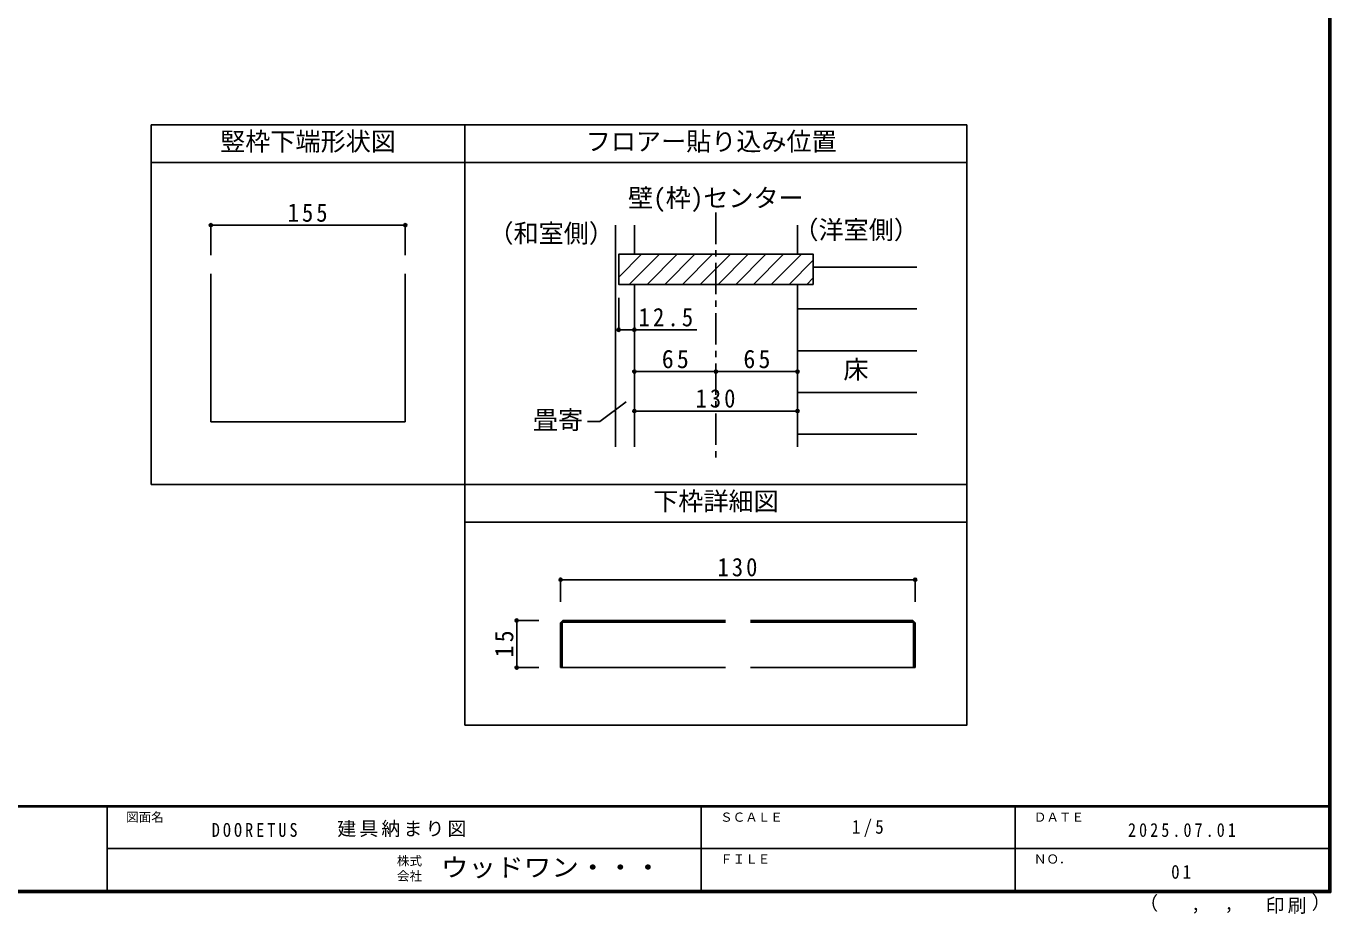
# Model space of a CAD drawing. Units: millimetres at full size, sheet at 1:5, with parts at other scales. Extents: x -973 to 977, y -718 to 696.
# Drawn here: x -63 to 977, y -718 to -11 of the extents above; entities that cross this region are included whole.
import ezdxf
from ezdxf.enums import TextEntityAlignment as Align

# ---------------------------------------------------------------- set-up
doc = ezdxf.new("R2010")
doc.units = ezdxf.units.MM
doc.header["$LTSCALE"] = 5
doc.header["$PDMODE"] = 32
doc.header["$PDSIZE"] = 2.5
doc.linetypes.add('CHAIN1', pattern=[8, 5, -1, 1, -1])
for name, color, linetype in [('0-1_通り芯', 4, 'CHAIN1'), ('0-3_仕上げ', 2, 'Continuous'), ('0-4_枠', 3, 'Continuous'), ('0-A_文字', 7, 'Continuous'), ('0-B_寸法', 4, 'Continuous'), ('0-C_ハッチ', 4, 'Continuous'), ('1-4_枠', 3, 'Continuous'), ('1-B_寸法', 4, 'Continuous'), ('F-0_補助線', 7, 'Continuous'), ('F-1_枠', 6, 'Continuous'), ('F-A_文字', 7, 'Continuous')]:
    doc.layers.add(name, color=color, linetype=linetype)
doc.styles.add('ＭＳ ゴシック', font='')
doc.styles.get('ＭＳ ゴシック').set_extended_font_data('MS Gothic')

msp = doc.modelspace()

# ---------------------------------------------------------------- linework, layer by layer
at = {"layer": '0-1_通り芯'}
msp.add_line((486.653, -159.5), (486.653, -356.007), dxfattribs=at)
at = {"layer": '0-3_仕上げ'}
for p, q in [((406.653, -169.5), (406.653, -346.007)), ((421.653, -169.5), (421.653, -192.595))]:
    msp.add_line(p, q, dxfattribs=at)
at = {"layer": '0-3_仕上げ', "color": 4}
for p, q in [((564.153, -202.801), (646.653, -202.801)), ((551.653, -236.103), (646.653, -236.103)), ((551.653, -269.404), (646.653, -269.404)), ((551.653, -302.706), (646.653, -302.706)), ((551.653, -336.007), (646.653, -336.007))]:
    msp.add_line(p, q, dxfattribs=at)
at = {"layer": '0-4_枠'}
for p, q in [((286.653, -89.5), (36.653, -89.5)), ((36.653, -89.5), (36.653, -376.007)), ((286.653, -89.5), (286.653, -376.007)), ((286.653, -119.5), (36.653, -119.5)), ((551.653, -169.5), (551.653, -192.595)), ((84.153, -208.227), (84.153, -326.007)), ((239.153, -208.227), (239.153, -326.007)), ((421.653, -216.595), (421.653, -346.007)), ((551.653, -216.595), (551.653, -346.007)), ((84.153, -326.007), (239.153, -326.007)), ((286.653, -376.007), (36.653, -376.007))]:
    msp.add_line(p, q, dxfattribs=at)
at = {"layer": '0-4_枠', "color": 4}
for p, q in [((84.153, -169.5), (239.153, -169.5)), ((84.153, -169.5), (84.153, -193.49)), ((239.153, -169.5), (239.153, -193.49))]:
    msp.add_line(p, q, dxfattribs=at)
at = {"layer": '0-4_枠'}
msp.add_lwpolyline([(564.153, -216.595), (409.153, -216.595), (409.153, -192.595), (564.153, -192.595)], close=True, dxfattribs=at)
at = {"layer": '0-4_枠', "color": 7}
for p in [(84.153, -169.5), (239.153, -169.5)]:
    msp.add_point(p, dxfattribs=at)
at = {"layer": '0-A_文字', "color": 3}
for p, q in [((286.653, -567.5), (286.653, -89.5)), ((286.653, -89.5), (686.653, -89.5)), ((286.653, -119.5), (686.653, -119.5)), ((686.653, -376.007), (286.653, -376.007)), ((286.653, -406.026), (686.653, -406.026))]:
    msp.add_line(p, q, dxfattribs=at)
at = {"layer": '0-A_文字'}
for p in [(415.153, -310.015), (384.229, -325.825)]:
    msp.add_line(p, (394.073, -325.825), dxfattribs=at)
at = {"layer": '0-A_文字', "color": 3}
msp.add_lwpolyline([(686.653, -89.5), (686.653, -567.5), (286.653, -567.5)], dxfattribs=at)
at = {"layer": '0-B_寸法'}
for p, q in [((409.153, -252.753), (409.153, -227.225)), ((421.653, -252.753), (421.653, -227.225)), ((409.153, -252.753), (471.424, -252.753)), ((421.653, -286.055), (486.653, -286.055)), ((486.653, -286.055), (551.653, -286.055)), ((421.653, -317.439), (551.653, -317.439))]:
    msp.add_line(p, q, dxfattribs=at)
at = {"layer": '0-B_寸法', "color": 7}
for p in [(409.153, -252.753), (421.653, -252.753), (421.653, -286.055), (486.653, -286.055), (551.653, -286.055), (421.653, -317.439), (551.653, -317.439)]:
    msp.add_point(p, dxfattribs=at)
at = {"layer": '0-C_ハッチ'}
for p, q in [((409.153, -210.908), (427.466, -192.595)), ((417.608, -216.595), (441.608, -192.595)), ((431.75, -216.595), (455.75, -192.595)), ((445.892, -216.595), (469.892, -192.595)), ((460.034, -216.595), (484.034, -192.595)), ((474.176, -216.595), (498.176, -192.595)), ((488.319, -216.595), (512.319, -192.595)), ((502.461, -216.595), (526.461, -192.595)), ((516.603, -216.595), (540.603, -192.595)), ((530.745, -216.595), (554.745, -192.595)), ((544.887, -216.595), (564.153, -197.329)), ((559.029, -216.595), (564.153, -211.472))]:
    msp.add_line(p, q, dxfattribs=at)
at = {"layer": '1-4_枠'}
for p, q in [((362.903, -486.031), (364.671, -484.263)), ((362.903, -486.031), (362.903, -521.763)), ((364.153, -485.513), (364.153, -521.763)), ((364.153, -485.513), (494.153, -485.513)), ((364.671, -484.263), (494.153, -484.263)), ((514.153, -484.263), (643.635, -484.263)), ((514.153, -485.513), (644.153, -485.513)), ((645.403, -486.031), (643.635, -484.263)), ((644.153, -485.513), (644.153, -521.763)), ((645.403, -486.031), (645.403, -521.763)), ((494.153, -521.763), (362.903, -521.763)), ((645.403, -521.763), (514.153, -521.763))]:
    msp.add_line(p, q, dxfattribs=at)
at = {"layer": '1-B_寸法'}
for p, q in [((362.903, -451.763), (645.403, -451.763)), ((362.903, -451.763), (362.903, -469.263)), ((645.403, -451.763), (645.403, -469.263)), ((327.903, -521.763), (327.903, -484.263)), ((327.903, -484.263), (345.403, -484.263)), ((327.903, -521.763), (345.403, -521.763))]:
    msp.add_line(p, q, dxfattribs=at)
at = {"layer": '1-B_寸法', "color": 7}
for p in [(362.903, -451.763), (645.403, -451.763), (327.903, -484.263), (327.903, -521.763)]:
    msp.add_point(p, dxfattribs=at)
at = {"layer": 'F-1_枠'}
for p, q in [((974.986, 695.833), (974.986, -700.833)), ((975.82, 695.833), (975.82, -700.833)), ((976.653, 695.833), (976.653, -700.833)), ((976.653, -631.667), (-973.347, -631.667)), ((976.653, -632.5), (-973.347, -632.5)), ((1.653, -632.5), (1.653, -699.167)), ((474.986, -632.5), (474.986, -699.167)), ((724.986, -632.5), (724.986, -699.167)), ((1.653, -665.833), (974.986, -665.834)), ((976.653, -699.167), (-973.347, -699.167)), ((976.653, -700), (-973.347, -700)), ((976.653, -700.833), (-973.347, -700.833))]:
    msp.add_line(p, q, dxfattribs=at)

# ---------------------------------------------------------------- texts
at = {"layer": '0-4_枠', "color": 7, "style": 'ＭＳ ゴシック'}
msp.add_text('竪枠下端形状図', height=14.66, dxfattribs=at).set_placement((91.653, -114.5), align=Align.BOTTOM_LEFT)
at = {"layer": '0-4_枠', "color": 7, "insert": (145.403, -167), "char_height": 14.66, "attachment_point": 7, "style": 'ＭＳ ゴシック'}
msp.add_mtext('\\T1.27;\\W0.9;155', dxfattribs=at)
at = {"layer": '0-A_文字', "style": 'ＭＳ ゴシック'}
for s, p in [('フロアー貼り込み位置', (382.903, -114.5)), ('壁(枠)センター', (416.653, -159.5)), ('（和室側）', (305.413, -187.697)), ('（洋室側）', (548.408, -184.895)), ('床', (588.218, -296.055)), ('畳寄', (340.801, -336.266)), ('下枠詳細図', (436.653, -401.016))]:
    msp.add_text(s, height=14.66, dxfattribs=at).set_placement(p, align=Align.BOTTOM_LEFT)
at = {"layer": '0-B_寸法', "color": 7, "char_height": 14.66, "attachment_point": 7, "style": 'ＭＳ ゴシック'}
for s, insert in [('\\T1.28;\\W0.9;12.5', (425.028, -250.253)), ('\\T1.27;\\W0.95;65', (443.528, -283.555)), ('\\T1.27;\\W0.95;65', (508.528, -283.555)), ('\\T1.27;\\W0.9;130', (470.403, -314.939))]:
    msp.add_mtext(s, dxfattribs=dict(at, insert=insert))
at = {"layer": '1-B_寸法', "color": 7, "insert": (487.903, -449.263), "char_height": 14.66, "attachment_point": 7, "style": 'ＭＳ ゴシック'}
msp.add_mtext('\\T1.27;\\W0.9;130', dxfattribs=at)
at = {"layer": '1-B_寸法', "color": 7, "insert": (325.403, -513.638), "char_height": 14.66, "attachment_point": 7, "rotation": 90, "style": 'ＭＳ ゴシック'}
msp.add_mtext('\\T1.27;\\W0.95;15', dxfattribs=at)
at = {"layer": 'F-0_補助線', "char_height": 11, "attachment_point": 7, "style": 'ＭＳ ゴシック'}
for s, insert in [('\\T1.17;建具納まり図', (184.986, -656.667)), ('\\T1.39;\\W0.85;DOORETUS', (84.986, -656.667))]:
    msp.add_mtext(s, dxfattribs=dict(at, insert=insert))
at = {"layer": 'F-A_文字', "style": 'ＭＳ ゴシック'}
for s, height, p in [('図面名', 7.331, (16.653, -646.667)), ('ＳＣＡＬＥ', 7.331, (489.986, -646.667)), ('ＤＡＴＥ', 7.331, (739.986, -646.667)), ('株式', 7.331, (232.486, -681.5)), ('ＦＩＬＥ', 7.331, (489.986, -680)), ('ＮＯ．', 7.331, (739.986, -680.001)), ('会社', 7.331, (232.486, -693.5)), ('（', 11, (823.992, -718.052)), ('）', 11, (961.387, -717.355)), (',', 11, (865.199, -718.052)), (',', 11, (891.686, -717.588))]:
    msp.add_text(s, height=height, dxfattribs=at).set_placement(p, align=Align.BOTTOM_LEFT)
at = {"layer": 'F-A_文字', "style": 'ＭＳ ゴシック', "width": 1.1}
msp.add_text('ウッドワン・・・', height=14.66, dxfattribs=at).set_placement((267.486, -692.5), align=Align.BOTTOM_LEFT)
at = {"layer": 'F-A_文字', "char_height": 11, "attachment_point": 7, "style": 'ＭＳ ゴシック'}
for s, insert in [('\\T1.38;\\W0.9;1/5', (594.986, -656.667)), ('\\T1.39;\\W0.85;2025.07.01', (814.986, -656.667)), ('\\T1.36;\\W0.9;01', (849.361, -690.001)), ('\\T1.17;印刷', (924.678, -717.82))]:
    msp.add_mtext(s, dxfattribs=dict(at, insert=insert))

doc.saveas('drawing.dxf')
